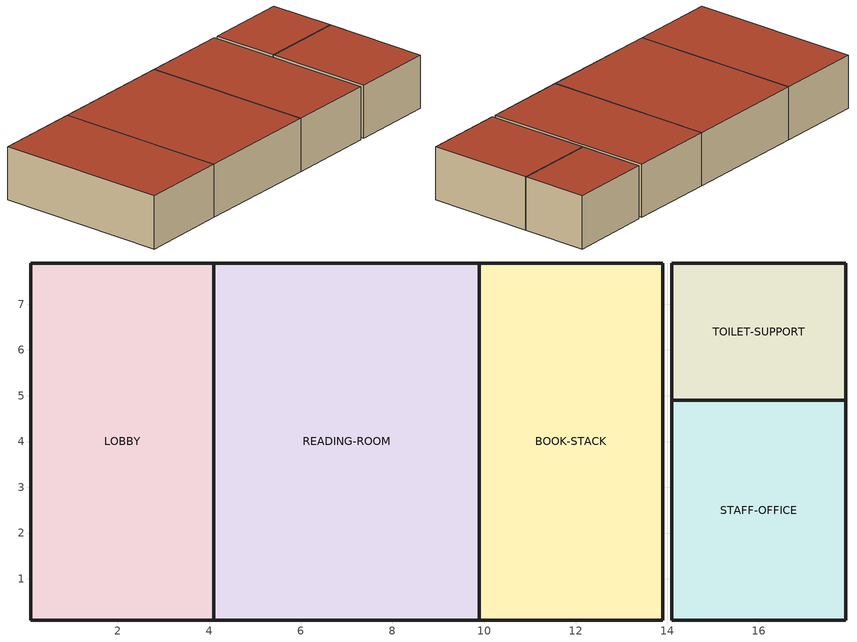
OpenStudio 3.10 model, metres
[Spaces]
LOBBY
 floor ground (EW3B07-ConstructionSet Floor): 0.1,0.1 0.1,7.9 4.1,7.9 4.1,0.1 z0
 wall outside (EW3B07-ConstructionSet Wall): 0.1,7.9 0.1,0.1 4.1,0.1 4.1,7.9 0.1,7.9 z0:2.44
 roof outside (EW3B07-ConstructionSet Roof): 4.1,0.1 4.1,7.9 0.1,7.9 0.1,0.1 z2.44
READING-ROOM
 floor ground (EW3B07-ConstructionSet Floor): 4.1,0.1 4.1,7.9 9.9,7.9 9.9,0.1 z0
 wall outside (EW3B07-ConstructionSet Wall): 4.1,7.9 4.1,0.1 9.9,0.1 9.9,7.9 4.1,7.9 z0:2.44
 roof outside (EW3B07-ConstructionSet Roof): 9.9,0.1 9.9,7.9 4.1,7.9 4.1,0.1 z2.44
BOOK-STACK
 floor ground (EW3B07-ConstructionSet Floor): 9.9,0.1 9.9,7.9 13.9,7.9 13.9,0.1 z0
 wall outside (EW3B07-ConstructionSet Wall): 9.9,7.9 9.9,0.1 13.9,0.1 13.9,7.9 9.9,7.9 z0:2.44
 roof outside (EW3B07-ConstructionSet Roof): 13.9,0.1 13.9,7.9 9.9,7.9 9.9,0.1 z2.44
STAFF-OFFICE
 floor ground (EW3B07-ConstructionSet Floor): 14.1,0.1 14.1,4.9 17.9,4.9 17.9,0.1 z0
 wall outside (EW3B07-ConstructionSet Wall): 14.1,4.9 14.1,0.1 17.9,0.1 17.9,4.9 14.1,4.9 z0:2.44
 roof outside (EW3B07-ConstructionSet Roof): 17.9,0.1 17.9,4.9 14.1,4.9 14.1,0.1 z2.44
TOILET-SUPPORT
 floor ground (EW3B07-ConstructionSet Floor): 14.1,4.9 14.1,7.9 17.9,7.9 17.9,4.9 z0
 wall outside (EW3B07-ConstructionSet Wall): 14.1,7.9 14.1,4.9 17.9,4.9 17.9,7.9 14.1,7.9 z0:2.44
 roof outside (EW3B07-ConstructionSet Roof): 17.9,4.9 17.9,7.9 14.1,7.9 14.1,4.9 z2.44
[Building]
multi-cli-3-revit-archicad-openstudio-task-07-windows
[Material]
Name | Roughness | Thickness {m} | Conductivity {W/m-K} | Density {kg/m3} | Specific Heat {J/kg-K}
EW Wall Insulation | MediumSmooth | 0.2 | 0.08 | 160 | 900
EW Roof Insulation | MediumSmooth | 0.24 | 0.055 | 120 | 1000
EW Floor Slab | MediumRough | 0.18 | 1.4 | 2200 | 900
[Construction]
EW3B07-ConstructionSet Wall: EW Wall Insulation
EW3B07-ConstructionSet Roof: EW Roof Insulation
EW3B07-ConstructionSet Floor: EW Floor Slab
[BuildingStory]
Level 1: Nominal Z Coordinate {m}=0
[Space] Building Story=Level 1
Name | Thermal Zone | Design Specification Outdoor Air Object
LOBBY | LOBBY-ZN | LOBBY Outdoor Air
READING-ROOM | READING-ROOM-ZN | READING-ROOM Outdoor Air
BOOK-STACK | BOOK-STACK-ZN | BOOK-STACK Outdoor Air
STAFF-OFFICE | STAFF-OFFICE-ZN | STAFF-OFFICE Outdoor Air
TOILET-SUPPORT | TOILET-SUPPORT-ZN | TOILET-SUPPORT Outdoor Air
[ThermalZone] Use Ideal Air Loads=Yes
Name | Thermostat
LOBBY-ZN | LOBBY Thermostat
READING-ROOM-ZN | READING-ROOM Thermostat
BOOK-STACK-ZN | BOOK-STACK Thermostat
STAFF-OFFICE-ZN | STAFF-OFFICE Thermostat
TOILET-SUPPORT-ZN | TOILET-SUPPORT Thermostat
[Sizing:Zone] Zone Cooling Design Supply Air Temperature Input Method=SupplyAirTemperature; Zone Cooling Design Supply Air Temperature {C}=14; Zone Cooling Design Supply Air Temperature Difference {deltaC}=11.11; Zone Heating Design Supply Air Temperature Input Method=SupplyAirTemperature; Zone Heating Design Supply Air Temperature {C}=40; Zone Heating Design Supply Air Temperature Difference {deltaC}=11.11; Zone Cooling Design Supply Air Humidity Ratio {kg-H2O/kg-air}=0.0085; Zone Heating Design Supply Air Humidity Ratio {kg-H2O/kg-air}=0.008; Cooling Design Air Flow Method=DesignDay; Heating Design Air Flow Method=DesignDay; Account for Dedicated Outdoor Air System=No; Dedicated Outdoor Air System Control Strategy=NeutralSupplyAir; Dedicated Outdoor Air Low Setpoint Temperature for Design {C}=autosize; Dedicated Outdoor Air High Setpoint Temperature for Design {C}=autosize; Zone Load Sizing Method=Sensible Load Only No Latent Load; Zone Latent Cooling Design Supply Air Humidity Ratio Input Method=HumidityRatioDifference; Zone Cooling Design Supply Air Humidity Ratio Difference {kgWater/kgDryAir}=0.005; Zone Latent Heating Design Supply Air Humidity Ratio Input Method=HumidityRatioDifference; Zone Humidification Design Supply Air Humidity Ratio Difference {kgWater/kgDryAir}=0.005; Sizing Option=Coincident
LOBBY-ZN; READING-ROOM-ZN; BOOK-STACK-ZN; STAFF-OFFICE-ZN; TOILET-SUPPORT-ZN
[ThermostatSetpoint:DualSetpoint] Heating Setpoint Temperature Schedule=Heating Setpoint 20.0C; Cooling Setpoint Temperature Schedule=Cooling Setpoint 24.0C
LOBBY Thermostat; READING-ROOM Thermostat; BOOK-STACK Thermostat; STAFF-OFFICE Thermostat; TOILET-SUPPORT Thermostat
[People:Definition] Number of People Calculation Method=People/Area; Fraction Radiant=0.3
Name | People per Space Floor Area {person/m2}
LOBBY People Definition; STAFF-OFFICE People Definition | 0.1
READING-ROOM People Definition | 0.08
BOOK-STACK People Definition; TOILET-SUPPORT People Definition | 0.02
[People] Activity Level Schedule=Occupant Activity 120W; Multiplier=1
Name | People Definition | Space or SpaceType | Number of People Schedule
LOBBY People | LOBBY People Definition | LOBBY | LibraryPublicLoadCurve
READING-ROOM People | READING-ROOM People Definition | READING-ROOM | ReadingRoomLoadCurve
BOOK-STACK People | BOOK-STACK People Definition | BOOK-STACK | BookStackLowLighting
STAFF-OFFICE People | STAFF-OFFICE People Definition | STAFF-OFFICE | StaffOfficeSchedule
TOILET-SUPPORT People | TOILET-SUPPORT People Definition | TOILET-SUPPORT | ToiletSupportLowLoad
[Lights:Definition] Design Level Calculation Method=Watts/Area
Name | Watts per Space Floor Area {W/m2}
LOBBY Lights Definition | 9
READING-ROOM Lights Definition; STAFF-OFFICE Lights Definition | 8
BOOK-STACK Lights Definition | 4
TOILET-SUPPORT Lights Definition | 5
[Lights] Fraction Replaceable=1
Name | Lights Definition | Space or SpaceType | Schedule
LOBBY Lights | LOBBY Lights Definition | LOBBY | LibraryPublicLoadCurve
READING-ROOM Lights | READING-ROOM Lights Definition | READING-ROOM | ReadingRoomLoadCurve
BOOK-STACK Lights | BOOK-STACK Lights Definition | BOOK-STACK | BookStackLowLighting
STAFF-OFFICE Lights | STAFF-OFFICE Lights Definition | STAFF-OFFICE | StaffOfficeSchedule
TOILET-SUPPORT Lights | TOILET-SUPPORT Lights Definition | TOILET-SUPPORT | ToiletSupportLowLoad
[ElectricEquipment:Definition] Design Level Calculation Method=Watts/Area
Name | Watts per Space Floor Area {W/m2}
LOBBY Equipment Definition | 5
READING-ROOM Equipment Definition | 3
BOOK-STACK Equipment Definition; TOILET-SUPPORT Equipment Definition | 1
STAFF-OFFICE Equipment Definition | 10
[ElectricEquipment]
Name | Electric Equipment Definition | Space or SpaceType | Schedule
LOBBY Equipment | LOBBY Equipment Definition | LOBBY | LibraryPublicLoadCurve
READING-ROOM Equipment | READING-ROOM Equipment Definition | READING-ROOM | ReadingRoomLoadCurve
BOOK-STACK Equipment | BOOK-STACK Equipment Definition | BOOK-STACK | BookStackLowLighting
STAFF-OFFICE Equipment | STAFF-OFFICE Equipment Definition | STAFF-OFFICE | StaffOfficeSchedule
TOILET-SUPPORT Equipment | TOILET-SUPPORT Equipment Definition | TOILET-SUPPORT | ToiletSupportLowLoad
[DesignSpecification:OutdoorAir] Outdoor Air Method=Sum
Name | Outdoor Air Flow per Person {m3/s-person}
LOBBY Outdoor Air; TOILET-SUPPORT Outdoor Air | 0.01
READING-ROOM Outdoor Air; STAFF-OFFICE Outdoor Air | 0.008
BOOK-STACK Outdoor Air | 0.005
[Schedule:Ruleset]
Name | Default Day Schedule
Heating Setpoint 20.0C | Schedule Day 1
Cooling Setpoint 24.0C | Schedule Day 2
Occupant Activity 120W | Schedule Day 3
LibraryPublicLoadCurve | Schedule Day 4
ReadingRoomLoadCurve | Schedule Day 5
BookStackLowLighting | Schedule Day 6
StaffOfficeSchedule | Schedule Day 7
ToiletSupportLowLoad | Schedule Day 8
[Schedule:Day]
Schedule Day 1: 24, 0, 20
Schedule Day 2: 24, 0, 24
Schedule Day 3: 24, 0, 120
Schedule Day 4: 6, 0, 0.05, 8, 0, 0.35, 18, 0, 0.85, 22, 0, 0.15, 24, 0, 0.05
Schedule Day 5: 6, 0, 0.02, 8, 0, 0.3, 18, 0, 0.9, 22, 0, 0.1, 24, 0, 0.02
Schedule Day 6: 6, 0, 0.01, 8, 0, 0.08, 18, 0, 0.25, 22, 0, 0.03, 24, 0, 0.01
Schedule Day 7: 6, 0, 0.01, 8, 0, 0.25, 18, 0, 0.8, 22, 0, 0.05, 24, 0, 0.01
Schedule Day 8: 6, 0, 0.01, 8, 0, 0.05, 18, 0, 0.2, 22, 0, 0.03, 24, 0, 0.01
